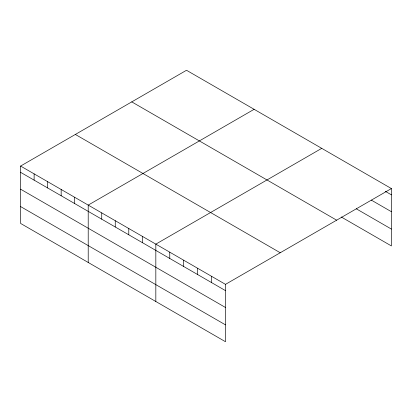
<?xml version="1.0" encoding="UTF-8"?>
<svg xmlns="http://www.w3.org/2000/svg" width="412" height="412" viewBox="0 0 412 412"><rect width="100%" height="100%" fill="white"/><g stroke="black" fill="none" stroke-linecap="round" stroke-linejoin="round"><path stroke-width="0.62" d="M20.6 166.062L225.493 284.352L225.493 341.728L20.6 223.433L20.6 166.062L186.507 70.272L391.4 188.567L391.4 245.938L341.244 216.98M254.122 109.309L88.214 205.099L88.214 262.47M321.736 148.346L155.829 244.136L155.829 301.507M225.493 284.352L391.4 188.567M385.272 191.302L391.4 194.84M371.336 200.119L391.4 211.701M356.292 208.807L391.4 229.077M131.758 101.882L336.65 220.178M75.35 134.451L280.242 252.741M20.6 172.334L225.493 290.63M20.6 189.196L225.493 307.491M20.6 206.572L225.493 324.862M211.557 276.308L211.557 282.586M197.626 268.264L197.626 274.541M183.695 260.224L183.695 266.497M169.759 252.18L169.759 258.453M142.305 236.328L142.305 242.601M128.781 228.521L128.781 234.794M115.257 220.714L115.257 226.986M101.738 212.906L101.738 219.179M74.69 197.291L74.69 203.564M61.167 189.484L61.167 195.757M47.648 181.677L47.648 187.949M34.124 173.869L34.124 180.142"/></g></svg>
